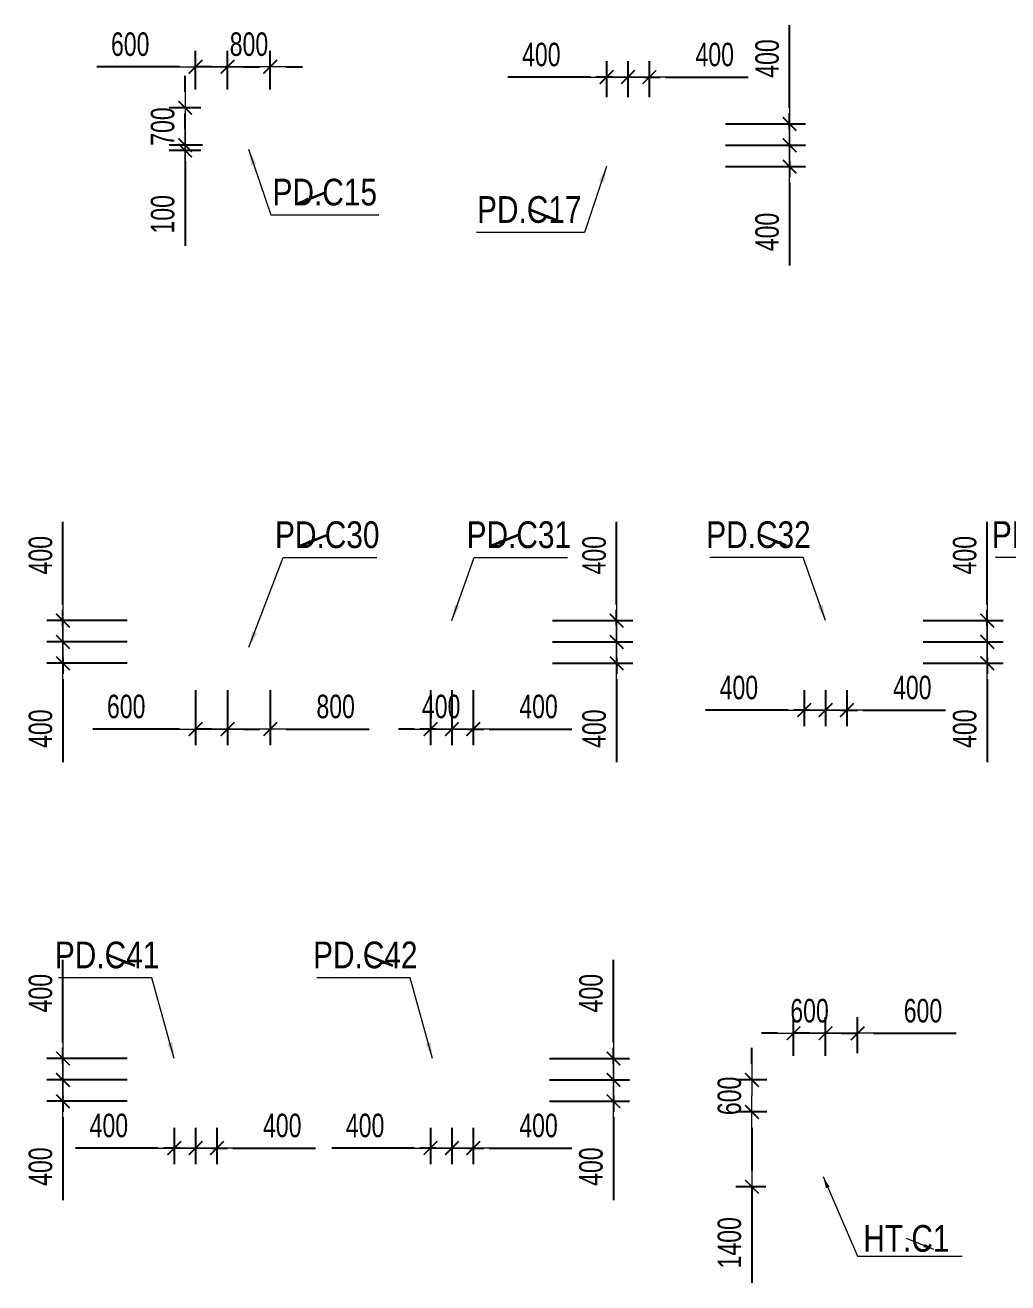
# Model space of a CAD drawing. Header units: millimetres. Extents: x -259680 to 286077, y 2206 to 90611.
# Drawn here: x 119408 to 137814, y 34700 to 58249 of the extents above; entities that cross this region are included whole.
import ezdxf
from ezdxf.enums import TextEntityAlignment as Align

# ---------------------------------------------------------------- set-up
doc = ezdxf.new("R2010")
doc.units = ezdxf.units.MM
doc.layers.get('0').update_dxf_attribs({"lineweight": 20})
doc.layers.get('Defpoints').update_dxf_attribs({"color": 151, "lineweight": 9})
for name, color, linetype, lineweight in [('$0$C1', 20, 'Continuous', 35), ('$1$NDC_S_ANNO', 7, 'Continuous', 20), ('$1$NDC_S_DIM', 1, 'Continuous', 15), ('$1$NDC_S_VN TEXT', 7, 'Continuous', 20), ('NDC_S_DIM', 1, 'Continuous', 15)]:
    doc.layers.add(name, color=color, linetype=linetype, lineweight=lineweight)
doc.styles.add('$1$NDC_DIM', font='', dxfattribs={"width": 0.75})
doc.styles.add('$2$ARIAL', font='arial.ttf', dxfattribs={"width": 0.8})
doc.styles.add('NDC_DIM', font='', dxfattribs={"width": 0.75})
doc.styles.get('$1$NDC_DIM').set_extended_font_data('Dotum')
doc.styles.get('NDC_DIM').set_extended_font_data('Dotum')
doc.dimstyles.new('$0$NDC_dim_150', dxfattribs={"dimscale": 150, "dimtxt": 2.2, "dimasz": 1.5, "dimexe": 1.5, "dimexo": 2.5, "dimgap": 1, "dimtad": 1, "dimdec": 0, "dimzin": 0, "dimdsep": 46, "dimtxsty": '$1$NDC_DIM', "dimblk": '$1$DIMMARK', "dimcen": 0.09, "dimdle": 1.2, "dimclrd": 1, "dimclre": 1, "dimclrt": 3, "dimadec": 0, "dimazin": 0, "dimtfac": 1, "dimtdec": 0, "dimtix": 1, "dimtofl": 0, "dimtmove": 0, "dimatfit": 3, "dimfxl": 0, "dimtolj": 1, "dimtzin": 0, "dimarcsym": 0})
doc.dimstyles.new('$1$NDC_dim_iso', dxfattribs={"dimtxt": 2.2, "dimasz": 1, "dimexe": 1.5, "dimexo": 2.5, "dimgap": 1, "dimtad": 1, "dimdec": 0, "dimzin": 0, "dimdsep": 46, "dimtxsty": '$1$NDC_DIM', "dimblk": '$1$DIMMARK', "dimcen": 0.09, "dimdle": 1.2, "dimclrd": 1, "dimclre": 1, "dimclrt": 3, "dimadec": 0, "dimazin": 0, "dimtfac": 1, "dimtdec": 0, "dimtix": 1, "dimtofl": 0, "dimtmove": 0, "dimatfit": 3, "dimfxl": 0, "dimtolj": 1, "dimtzin": 0, "dimarcsym": 0})
doc.dimstyles.new('NDC_dim_200', dxfattribs={"dimscale": 200, "dimtxt": 2.2, "dimasz": 1.5, "dimexe": 1.5, "dimexo": 2.5, "dimgap": 1, "dimtad": 1, "dimdec": 0, "dimzin": 0, "dimdsep": 46, "dimtxsty": 'NDC_DIM', "dimblk": 'DIMMARK', "dimcen": 0.09, "dimdle": 1.2, "dimclrd": 1, "dimclre": 1, "dimclrt": 3, "dimadec": 0, "dimazin": 0, "dimtfac": 1, "dimtdec": 0, "dimtix": 1, "dimtofl": 0, "dimtmove": 0, "dimatfit": 3, "dimfxl": 0, "dimtolj": 1, "dimtzin": 0, "dimarcsym": 0})

# ---------------------------------------------------------------- blocks, each defined once
blk = doc.blocks.new('$1$DIMMARK')
at = {"layer": '$1$NDC_S_DIM', "color": 1}
blk.add_line((-1.5, 0), (1, 0), dxfattribs=at)
at = {"layer": '$1$NDC_S_DIM', "color": 2, "const_width": 0.1}
blk.add_lwpolyline([(-0.424, -0.424), (0.424, 0.424)], dxfattribs=at)
blk = doc.blocks.new('DIMMARK')
at = {"layer": 'NDC_S_DIM', "color": 1}
blk.add_line((-1.5, 0), (1, 0), dxfattribs=at)
at = {"layer": 'NDC_S_DIM', "color": 2, "const_width": 0.1}
blk.add_lwpolyline([(-0.424, -0.424), (0.424, 0.424)], dxfattribs=at)
blk = doc.blocks.new('*D1523')
at = {"layer": 'Defpoints', "color": 0, "ltscale": 100, "transparency": 16777216}
for p in [(123200, 46300), (124000, 46300), (124000, 45069)]:
    blk.add_point(p, dxfattribs=at)
at = {"layer": 'NDC_S_DIM', "color": 1, "lineweight": -2, "ltscale": 100, "transparency": 16777216}
for p, q in [((123200, 45800), (123200, 44769)), ((124000, 45800), (124000, 44769)), ((122900, 45069), (122600, 45069)), ((124300, 45069), (125849, 45069))]:
    blk.add_line(p, q, dxfattribs=at)
at = {"layer": 'NDC_S_DIM', "color": 1, "lineweight": -2, "ltscale": 100, "transparency": 16777216, "xscale": 300, "yscale": 300, "zscale": 300}
blk.add_blockref('DIMMARK', (123200, 45069), dxfattribs=at)
at = {"layer": 'NDC_S_DIM', "color": 1, "lineweight": -2, "ltscale": 100, "transparency": 16777216, "xscale": 300, "yscale": 300, "zscale": 300, "rotation": 180}
blk.add_blockref('DIMMARK', (124000, 45069), dxfattribs=at)
at = {"layer": 'NDC_S_DIM', "color": 3, "ltscale": 100, "transparency": 16777216, "insert": (125224, 45489), "char_height": 440, "attachment_point": 5, "style": 'NDC_DIM'}
blk.add_mtext('\\A1;800', dxfattribs=at)
blk = doc.blocks.new('*D1524')
at = {"layer": 'Defpoints', "color": 0, "ltscale": 100, "transparency": 16777216}
for p in [(122600, 46300), (123200, 46300), (123200, 45069)]:
    blk.add_point(p, dxfattribs=at)
at = {"layer": 'NDC_S_DIM', "color": 1, "lineweight": -2, "ltscale": 100, "transparency": 16777216}
for p, q in [((122600, 45800), (122600, 44769)), ((123200, 45800), (123200, 44769)), ((122300, 45069), (120677, 45069)), ((123500, 45069), (123800, 45069))]:
    blk.add_line(p, q, dxfattribs=at)
at = {"layer": 'NDC_S_DIM', "color": 1, "lineweight": -2, "ltscale": 100, "transparency": 16777216, "xscale": 300, "yscale": 300, "zscale": 300}
blk.add_blockref('DIMMARK', (122600, 45069), dxfattribs=at)
at = {"layer": 'NDC_S_DIM', "color": 1, "lineweight": -2, "ltscale": 100, "transparency": 16777216, "xscale": 300, "yscale": 300, "zscale": 300, "rotation": 180}
blk.add_blockref('DIMMARK', (123200, 45069), dxfattribs=at)
at = {"layer": 'NDC_S_DIM', "color": 3, "ltscale": 100, "transparency": 16777216, "insert": (121301, 45489), "char_height": 440, "attachment_point": 5, "style": 'NDC_DIM'}
blk.add_mtext('\\A1;600', dxfattribs=at)
blk = doc.blocks.new('*D1525')
at = {"layer": 'Defpoints', "color": 0, "ltscale": 100, "transparency": 16777216}
for p in [(127800, 47100), (130487, 47100), (127800, 46700)]:
    blk.add_point(p, dxfattribs=at)
at = {"layer": 'NDC_S_DIM', "color": 1, "lineweight": -2, "ltscale": 100, "transparency": 16777216}
for p, q in [((130487, 47400), (130487, 48949)), ((129287, 47100), (130787, 47100)), ((129287, 46700), (130787, 46700)), ((130487, 46400), (130487, 46100))]:
    blk.add_line(p, q, dxfattribs=at)
at = {"layer": 'NDC_S_DIM', "color": 1, "lineweight": -2, "ltscale": 100, "transparency": 16777216, "xscale": 300, "yscale": 300, "zscale": 300}
for p, rotation in [((130487, 47100), 270), ((130487, 46700), 90)]:
    blk.add_blockref('DIMMARK', p, dxfattribs=dict(at, rotation=rotation))
at = {"layer": 'NDC_S_DIM', "color": 3, "ltscale": 100, "transparency": 16777216, "insert": (130067, 48324), "char_height": 440, "attachment_point": 5, "rotation": 90, "style": 'NDC_DIM'}
blk.add_mtext('\\A1;400', dxfattribs=at)
blk = doc.blocks.new('*D1526')
at = {"layer": 'Defpoints', "color": 0, "ltscale": 100, "transparency": 16777216}
for p in [(127800, 46700), (130487, 46700), (127800, 46300)]:
    blk.add_point(p, dxfattribs=at)
at = {"layer": 'NDC_S_DIM', "color": 1, "lineweight": -2, "ltscale": 100, "transparency": 16777216}
for p, q in [((130487, 47000), (130487, 47300)), ((129287, 46700), (130787, 46700)), ((129287, 46300), (130787, 46300)), ((130487, 46000), (130487, 44451))]:
    blk.add_line(p, q, dxfattribs=at)
at = {"layer": 'NDC_S_DIM', "color": 1, "lineweight": -2, "ltscale": 100, "transparency": 16777216, "xscale": 300, "yscale": 300, "zscale": 300}
for p, rotation in [((130487, 46700), 270), ((130487, 46300), 90)]:
    blk.add_blockref('DIMMARK', p, dxfattribs=dict(at, rotation=rotation))
at = {"layer": 'NDC_S_DIM', "color": 3, "ltscale": 100, "transparency": 16777216, "insert": (130067, 45076), "char_height": 440, "attachment_point": 5, "rotation": 90, "style": 'NDC_DIM'}
blk.add_mtext('\\A1;400', dxfattribs=at)
blk = doc.blocks.new('*D1527')
at = {"layer": 'Defpoints', "color": 0, "ltscale": 100, "transparency": 16777216}
for p in [(122600, 38100), (123000, 38100), (123000, 37224)]:
    blk.add_point(p, dxfattribs=at)
at = {"layer": 'NDC_S_DIM', "color": 1, "lineweight": -2, "ltscale": 100, "transparency": 16777216}
for p, q in [((122600, 37600), (122600, 36924)), ((123000, 37600), (123000, 36924)), ((122300, 37224), (122000, 37224)), ((123300, 37224), (124849, 37224))]:
    blk.add_line(p, q, dxfattribs=at)
at = {"layer": 'NDC_S_DIM', "color": 1, "lineweight": -2, "ltscale": 100, "transparency": 16777216, "xscale": 300, "yscale": 300, "zscale": 300}
blk.add_blockref('DIMMARK', (122600, 37224), dxfattribs=at)
at = {"layer": 'NDC_S_DIM', "color": 1, "lineweight": -2, "ltscale": 100, "transparency": 16777216, "xscale": 300, "yscale": 300, "zscale": 300, "rotation": 180}
blk.add_blockref('DIMMARK', (123000, 37224), dxfattribs=at)
at = {"layer": 'NDC_S_DIM', "color": 3, "ltscale": 100, "transparency": 16777216, "insert": (124224, 37644), "char_height": 440, "attachment_point": 5, "style": 'NDC_DIM'}
blk.add_mtext('\\A1;400', dxfattribs=at)
blk = doc.blocks.new('*D1528')
at = {"layer": 'Defpoints', "color": 0, "ltscale": 100, "transparency": 16777216}
for p in [(122200, 38100), (122600, 38100), (122600, 37224)]:
    blk.add_point(p, dxfattribs=at)
at = {"layer": 'NDC_S_DIM', "color": 1, "lineweight": -2, "ltscale": 100, "transparency": 16777216}
for p, q in [((122200, 37600), (122200, 36924)), ((122600, 37600), (122600, 36924)), ((121900, 37224), (120351, 37224)), ((122900, 37224), (123200, 37224))]:
    blk.add_line(p, q, dxfattribs=at)
at = {"layer": 'NDC_S_DIM', "color": 1, "lineweight": -2, "ltscale": 100, "transparency": 16777216, "xscale": 300, "yscale": 300, "zscale": 300}
blk.add_blockref('DIMMARK', (122200, 37224), dxfattribs=at)
at = {"layer": 'NDC_S_DIM', "color": 1, "lineweight": -2, "ltscale": 100, "transparency": 16777216, "xscale": 300, "yscale": 300, "zscale": 300, "rotation": 180}
blk.add_blockref('DIMMARK', (122600, 37224), dxfattribs=at)
at = {"layer": 'NDC_S_DIM', "color": 3, "ltscale": 100, "transparency": 16777216, "insert": (120976, 37644), "char_height": 440, "attachment_point": 5, "style": 'NDC_DIM'}
blk.add_mtext('\\A1;400', dxfattribs=at)
blk = doc.blocks.new('*D1529')
at = {"layer": 'Defpoints', "color": 0, "ltscale": 100, "transparency": 16777216}
for p in [(120117, 38900), (122610, 38900), (122610, 38500)]:
    blk.add_point(p, dxfattribs=at)
at = {"layer": 'NDC_S_DIM', "color": 1, "lineweight": -2, "ltscale": 100, "transparency": 16777216}
for p, q in [((120117, 39200), (120117, 40749)), ((121317, 38900), (119817, 38900)), ((121317, 38500), (119817, 38500)), ((120117, 38200), (120117, 37900))]:
    blk.add_line(p, q, dxfattribs=at)
at = {"layer": 'NDC_S_DIM', "color": 1, "lineweight": -2, "ltscale": 100, "transparency": 16777216, "xscale": 300, "yscale": 300, "zscale": 300}
for p, rotation in [((120117, 38900), 270), ((120117, 38500), 90)]:
    blk.add_blockref('DIMMARK', p, dxfattribs=dict(at, rotation=rotation))
at = {"layer": 'NDC_S_DIM', "color": 3, "ltscale": 100, "transparency": 16777216, "insert": (119697, 40124), "char_height": 440, "attachment_point": 5, "rotation": 90, "style": 'NDC_DIM'}
blk.add_mtext('\\A1;400', dxfattribs=at)
blk = doc.blocks.new('*D1530')
at = {"layer": 'Defpoints', "color": 0, "ltscale": 100, "transparency": 16777216}
for p in [(120117, 38500), (122610, 38500), (122610, 38100)]:
    blk.add_point(p, dxfattribs=at)
at = {"layer": 'NDC_S_DIM', "color": 1, "lineweight": -2, "ltscale": 100, "transparency": 16777216}
for p, q in [((120117, 38800), (120117, 39100)), ((121317, 38500), (119817, 38500)), ((121317, 38100), (119817, 38100)), ((120117, 37800), (120117, 36251))]:
    blk.add_line(p, q, dxfattribs=at)
at = {"layer": 'NDC_S_DIM', "color": 1, "lineweight": -2, "ltscale": 100, "transparency": 16777216, "xscale": 300, "yscale": 300, "zscale": 300}
for p, rotation in [((120117, 38500), 270), ((120117, 38100), 90)]:
    blk.add_blockref('DIMMARK', p, dxfattribs=dict(at, rotation=rotation))
at = {"layer": 'NDC_S_DIM', "color": 3, "ltscale": 100, "transparency": 16777216, "insert": (119697, 36876), "char_height": 440, "attachment_point": 5, "rotation": 90, "style": 'NDC_DIM'}
blk.add_mtext('\\A1;400', dxfattribs=at)
blk = doc.blocks.new('*D1531')
at = {"layer": 'Defpoints', "color": 0, "ltscale": 100, "transparency": 16777216}
for p in [(127400, 38100), (127800, 38100), (127800, 37224)]:
    blk.add_point(p, dxfattribs=at)
at = {"layer": 'NDC_S_DIM', "color": 1, "lineweight": -2, "ltscale": 100, "transparency": 16777216}
for p, q in [((127400, 37600), (127400, 36924)), ((127800, 37600), (127800, 36924)), ((127100, 37224), (126800, 37224)), ((128100, 37224), (129649, 37224))]:
    blk.add_line(p, q, dxfattribs=at)
at = {"layer": 'NDC_S_DIM', "color": 1, "lineweight": -2, "ltscale": 100, "transparency": 16777216, "xscale": 300, "yscale": 300, "zscale": 300}
blk.add_blockref('DIMMARK', (127400, 37224), dxfattribs=at)
at = {"layer": 'NDC_S_DIM', "color": 1, "lineweight": -2, "ltscale": 100, "transparency": 16777216, "xscale": 300, "yscale": 300, "zscale": 300, "rotation": 180}
blk.add_blockref('DIMMARK', (127800, 37224), dxfattribs=at)
at = {"layer": 'NDC_S_DIM', "color": 3, "ltscale": 100, "transparency": 16777216, "insert": (129024, 37644), "char_height": 440, "attachment_point": 5, "style": 'NDC_DIM'}
blk.add_mtext('\\A1;400', dxfattribs=at)
blk = doc.blocks.new('*D1532')
at = {"layer": 'Defpoints', "color": 0, "ltscale": 100, "transparency": 16777216}
for p in [(127000, 38100), (127400, 38100), (127400, 37224)]:
    blk.add_point(p, dxfattribs=at)
at = {"layer": 'NDC_S_DIM', "color": 1, "lineweight": -2, "ltscale": 100, "transparency": 16777216}
for p, q in [((127000, 37600), (127000, 36924)), ((127400, 37600), (127400, 36924)), ((126700, 37224), (125151, 37224)), ((127700, 37224), (128000, 37224))]:
    blk.add_line(p, q, dxfattribs=at)
at = {"layer": 'NDC_S_DIM', "color": 1, "lineweight": -2, "ltscale": 100, "transparency": 16777216, "xscale": 300, "yscale": 300, "zscale": 300}
blk.add_blockref('DIMMARK', (127000, 37224), dxfattribs=at)
at = {"layer": 'NDC_S_DIM', "color": 1, "lineweight": -2, "ltscale": 100, "transparency": 16777216, "xscale": 300, "yscale": 300, "zscale": 300, "rotation": 180}
blk.add_blockref('DIMMARK', (127400, 37224), dxfattribs=at)
at = {"layer": 'NDC_S_DIM', "color": 3, "ltscale": 100, "transparency": 16777216, "insert": (125776, 37644), "char_height": 440, "attachment_point": 5, "style": 'NDC_DIM'}
blk.add_mtext('\\A1;400', dxfattribs=at)
blk = doc.blocks.new('*D1533')
at = {"layer": 'Defpoints', "color": 0, "ltscale": 100, "transparency": 16777216}
for p in [(127800, 38900), (130427, 38900), (127800, 38500)]:
    blk.add_point(p, dxfattribs=at)
at = {"layer": 'NDC_S_DIM', "color": 1, "lineweight": -2, "ltscale": 100, "transparency": 16777216}
for p, q in [((130427, 39200), (130427, 40749)), ((129227, 38900), (130727, 38900)), ((129227, 38500), (130727, 38500)), ((130427, 38200), (130427, 37900))]:
    blk.add_line(p, q, dxfattribs=at)
at = {"layer": 'NDC_S_DIM', "color": 1, "lineweight": -2, "ltscale": 100, "transparency": 16777216, "xscale": 300, "yscale": 300, "zscale": 300}
for p, rotation in [((130427, 38900), 270), ((130427, 38500), 90)]:
    blk.add_blockref('DIMMARK', p, dxfattribs=dict(at, rotation=rotation))
at = {"layer": 'NDC_S_DIM', "color": 3, "ltscale": 100, "transparency": 16777216, "insert": (130007, 40124), "char_height": 440, "attachment_point": 5, "rotation": 90, "style": 'NDC_DIM'}
blk.add_mtext('\\A1;400', dxfattribs=at)
blk = doc.blocks.new('*D1534')
at = {"layer": 'Defpoints', "color": 0, "ltscale": 100, "transparency": 16777216}
for p in [(127800, 38500), (130427, 38500), (127800, 38100)]:
    blk.add_point(p, dxfattribs=at)
at = {"layer": 'NDC_S_DIM', "color": 1, "lineweight": -2, "ltscale": 100, "transparency": 16777216}
for p, q in [((130427, 38800), (130427, 39100)), ((129227, 38500), (130727, 38500)), ((129227, 38100), (130727, 38100)), ((130427, 37800), (130427, 36251))]:
    blk.add_line(p, q, dxfattribs=at)
at = {"layer": 'NDC_S_DIM', "color": 1, "lineweight": -2, "ltscale": 100, "transparency": 16777216, "xscale": 300, "yscale": 300, "zscale": 300}
for p, rotation in [((130427, 38500), 270), ((130427, 38100), 90)]:
    blk.add_blockref('DIMMARK', p, dxfattribs=dict(at, rotation=rotation))
at = {"layer": 'NDC_S_DIM', "color": 3, "ltscale": 100, "transparency": 16777216, "insert": (130007, 36876), "char_height": 440, "attachment_point": 5, "rotation": 90, "style": 'NDC_DIM'}
blk.add_mtext('\\A1;400', dxfattribs=at)
blk = doc.blocks.new('*D1646')
at = {"layer": 'Defpoints', "color": 0, "ltscale": 100, "transparency": 16777216}
for p in [(134400, 46300), (134800, 46300), (134800, 45424)]:
    blk.add_point(p, dxfattribs=at)
at = {"layer": 'NDC_S_DIM', "color": 1, "lineweight": -2, "ltscale": 100, "transparency": 16777216}
for p, q in [((134400, 45800), (134400, 45124)), ((134800, 45800), (134800, 45124)), ((134100, 45424), (133800, 45424)), ((135100, 45424), (136649, 45424))]:
    blk.add_line(p, q, dxfattribs=at)
at = {"layer": 'NDC_S_DIM', "color": 1, "lineweight": -2, "ltscale": 100, "transparency": 16777216, "xscale": 300, "yscale": 300, "zscale": 300}
blk.add_blockref('DIMMARK', (134400, 45424), dxfattribs=at)
at = {"layer": 'NDC_S_DIM', "color": 1, "lineweight": -2, "ltscale": 100, "transparency": 16777216, "xscale": 300, "yscale": 300, "zscale": 300, "rotation": 180}
blk.add_blockref('DIMMARK', (134800, 45424), dxfattribs=at)
at = {"layer": 'NDC_S_DIM', "color": 3, "ltscale": 100, "transparency": 16777216, "insert": (136024, 45844), "char_height": 440, "attachment_point": 5, "style": 'NDC_DIM'}
blk.add_mtext('\\A1;400', dxfattribs=at)
blk = doc.blocks.new('*D1647')
at = {"layer": 'Defpoints', "color": 0, "ltscale": 100, "transparency": 16777216}
for p in [(134000, 46300), (134400, 46300), (134400, 45424)]:
    blk.add_point(p, dxfattribs=at)
at = {"layer": 'NDC_S_DIM', "color": 1, "lineweight": -2, "ltscale": 100, "transparency": 16777216}
for p, q in [((134000, 45800), (134000, 45124)), ((134400, 45800), (134400, 45124)), ((133700, 45424), (132151, 45424)), ((134700, 45424), (135000, 45424))]:
    blk.add_line(p, q, dxfattribs=at)
at = {"layer": 'NDC_S_DIM', "color": 1, "lineweight": -2, "ltscale": 100, "transparency": 16777216, "xscale": 300, "yscale": 300, "zscale": 300}
blk.add_blockref('DIMMARK', (134000, 45424), dxfattribs=at)
at = {"layer": 'NDC_S_DIM', "color": 1, "lineweight": -2, "ltscale": 100, "transparency": 16777216, "xscale": 300, "yscale": 300, "zscale": 300, "rotation": 180}
blk.add_blockref('DIMMARK', (134400, 45424), dxfattribs=at)
at = {"layer": 'NDC_S_DIM', "color": 3, "ltscale": 100, "transparency": 16777216, "insert": (132776, 45844), "char_height": 440, "attachment_point": 5, "style": 'NDC_DIM'}
blk.add_mtext('\\A1;400', dxfattribs=at)
blk = doc.blocks.new('*D1648')
at = {"layer": 'Defpoints', "color": 0, "ltscale": 100, "transparency": 16777216}
for p in [(134800, 47100), (137427, 47100), (134800, 46700)]:
    blk.add_point(p, dxfattribs=at)
at = {"layer": 'NDC_S_DIM', "color": 1, "lineweight": -2, "ltscale": 100, "transparency": 16777216}
for p, q in [((137427, 47400), (137427, 48949)), ((136227, 47100), (137727, 47100)), ((136227, 46700), (137727, 46700)), ((137427, 46400), (137427, 46100))]:
    blk.add_line(p, q, dxfattribs=at)
at = {"layer": 'NDC_S_DIM', "color": 1, "lineweight": -2, "ltscale": 100, "transparency": 16777216, "xscale": 300, "yscale": 300, "zscale": 300}
for p, rotation in [((137427, 47100), 270), ((137427, 46700), 90)]:
    blk.add_blockref('DIMMARK', p, dxfattribs=dict(at, rotation=rotation))
at = {"layer": 'NDC_S_DIM', "color": 3, "ltscale": 100, "transparency": 16777216, "insert": (137007, 48324), "char_height": 440, "attachment_point": 5, "rotation": 90, "style": 'NDC_DIM'}
blk.add_mtext('\\A1;400', dxfattribs=at)
blk = doc.blocks.new('*D1649')
at = {"layer": 'Defpoints', "color": 0, "ltscale": 100, "transparency": 16777216}
for p in [(134800, 46700), (137427, 46700), (134800, 46300)]:
    blk.add_point(p, dxfattribs=at)
at = {"layer": 'NDC_S_DIM', "color": 1, "lineweight": -2, "ltscale": 100, "transparency": 16777216}
for p, q in [((137427, 47000), (137427, 47300)), ((136227, 46700), (137727, 46700)), ((136227, 46300), (137727, 46300)), ((137427, 46000), (137427, 44451))]:
    blk.add_line(p, q, dxfattribs=at)
at = {"layer": 'NDC_S_DIM', "color": 1, "lineweight": -2, "ltscale": 100, "transparency": 16777216, "xscale": 300, "yscale": 300, "zscale": 300}
for p, rotation in [((137427, 46700), 270), ((137427, 46300), 90)]:
    blk.add_blockref('DIMMARK', p, dxfattribs=dict(at, rotation=rotation))
at = {"layer": 'NDC_S_DIM', "color": 3, "ltscale": 100, "transparency": 16777216, "insert": (137007, 45076), "char_height": 440, "attachment_point": 5, "rotation": 90, "style": 'NDC_DIM'}
blk.add_mtext('\\A1;400', dxfattribs=at)
blk = doc.blocks.new('*D1650')
at = {"layer": 'Defpoints', "color": 0, "ltscale": 100, "transparency": 16777216}
for p in [(131100, 57276), (130700, 56400), (131100, 56400)]:
    blk.add_point(p, dxfattribs=at)
at = {"layer": 'NDC_S_DIM', "color": 1, "lineweight": -2, "ltscale": 100, "transparency": 16777216}
for p, q in [((130700, 56900), (130700, 57576)), ((131100, 56900), (131100, 57576)), ((130400, 57276), (130100, 57276)), ((131400, 57276), (132949, 57276))]:
    blk.add_line(p, q, dxfattribs=at)
at = {"layer": 'NDC_S_DIM', "color": 1, "lineweight": -2, "ltscale": 100, "transparency": 16777216, "xscale": 300, "yscale": 300, "zscale": 300}
blk.add_blockref('DIMMARK', (130700, 57276), dxfattribs=at)
at = {"layer": 'NDC_S_DIM', "color": 1, "lineweight": -2, "ltscale": 100, "transparency": 16777216, "xscale": 300, "yscale": 300, "zscale": 300, "rotation": 180}
blk.add_blockref('DIMMARK', (131100, 57276), dxfattribs=at)
at = {"layer": 'NDC_S_DIM', "color": 3, "ltscale": 100, "transparency": 16777216, "insert": (132324, 57696), "char_height": 440, "attachment_point": 5, "style": 'NDC_DIM'}
blk.add_mtext('\\A1;400', dxfattribs=at)
blk = doc.blocks.new('*D1651')
at = {"layer": 'Defpoints', "color": 0, "ltscale": 100, "transparency": 16777216}
for p in [(130700, 57276), (130300, 56400), (130700, 56400)]:
    blk.add_point(p, dxfattribs=at)
at = {"layer": 'NDC_S_DIM', "color": 1, "lineweight": -2, "ltscale": 100, "transparency": 16777216}
for p, q in [((130300, 56900), (130300, 57576)), ((130700, 56900), (130700, 57576)), ((130000, 57276), (128451, 57276)), ((131000, 57276), (131300, 57276))]:
    blk.add_line(p, q, dxfattribs=at)
at = {"layer": 'NDC_S_DIM', "color": 1, "lineweight": -2, "ltscale": 100, "transparency": 16777216, "xscale": 300, "yscale": 300, "zscale": 300}
blk.add_blockref('DIMMARK', (130300, 57276), dxfattribs=at)
at = {"layer": 'NDC_S_DIM', "color": 1, "lineweight": -2, "ltscale": 100, "transparency": 16777216, "xscale": 300, "yscale": 300, "zscale": 300, "rotation": 180}
blk.add_blockref('DIMMARK', (130700, 57276), dxfattribs=at)
at = {"layer": 'NDC_S_DIM', "color": 3, "ltscale": 100, "transparency": 16777216, "insert": (129076, 57696), "char_height": 440, "attachment_point": 5, "style": 'NDC_DIM'}
blk.add_mtext('\\A1;400', dxfattribs=at)
blk = doc.blocks.new('*D1652')
at = {"layer": 'Defpoints', "color": 0, "ltscale": 100, "transparency": 16777216}
for p in [(131100, 56400), (133727, 56400), (131100, 56000)]:
    blk.add_point(p, dxfattribs=at)
at = {"layer": 'NDC_S_DIM', "color": 1, "lineweight": -2, "ltscale": 100, "transparency": 16777216}
for p, q in [((133727, 56700), (133727, 58249)), ((132527, 56400), (134027, 56400)), ((132527, 56000), (134027, 56000)), ((133727, 55700), (133727, 55400))]:
    blk.add_line(p, q, dxfattribs=at)
at = {"layer": 'NDC_S_DIM', "color": 1, "lineweight": -2, "ltscale": 100, "transparency": 16777216, "xscale": 300, "yscale": 300, "zscale": 300}
for p, rotation in [((133727, 56400), 270), ((133727, 56000), 90)]:
    blk.add_blockref('DIMMARK', p, dxfattribs=dict(at, rotation=rotation))
at = {"layer": 'NDC_S_DIM', "color": 3, "ltscale": 100, "transparency": 16777216, "insert": (133307, 57624), "char_height": 440, "attachment_point": 5, "rotation": 90, "style": 'NDC_DIM'}
blk.add_mtext('\\A1;400', dxfattribs=at)
blk = doc.blocks.new('*D1653')
at = {"layer": 'Defpoints', "color": 0, "ltscale": 100, "transparency": 16777216}
for p in [(131100, 56000), (133727, 56000), (131100, 55600)]:
    blk.add_point(p, dxfattribs=at)
at = {"layer": 'NDC_S_DIM', "color": 1, "lineweight": -2, "ltscale": 100, "transparency": 16777216}
for p, q in [((133727, 56300), (133727, 56600)), ((132527, 56000), (134027, 56000)), ((132527, 55600), (134027, 55600)), ((133727, 55300), (133727, 53751))]:
    blk.add_line(p, q, dxfattribs=at)
at = {"layer": 'NDC_S_DIM', "color": 1, "lineweight": -2, "ltscale": 100, "transparency": 16777216, "xscale": 300, "yscale": 300, "zscale": 300}
for p, rotation in [((133727, 56000), 270), ((133727, 55600), 90)]:
    blk.add_blockref('DIMMARK', p, dxfattribs=dict(at, rotation=rotation))
at = {"layer": 'NDC_S_DIM', "color": 3, "ltscale": 100, "transparency": 16777216, "insert": (133307, 54376), "char_height": 440, "attachment_point": 5, "rotation": 90, "style": 'NDC_DIM'}
blk.add_mtext('\\A1;400', dxfattribs=at)
blk = doc.blocks.new('*D1927')
at = {"layer": 'Defpoints', "color": 0, "ltscale": 100, "transparency": 16777216}
for p in [(123200, 56700), (122405, 56000), (123200, 56000)]:
    blk.add_point(p, dxfattribs=at)
at = {"layer": 'NDC_S_DIM', "color": 1, "lineweight": -2, "ltscale": 100, "transparency": 16777216}
for p, q in [((122405, 57000), (122405, 57300)), ((122700, 56700), (122105, 56700)), ((122700, 56000), (122105, 56000)), ((122405, 55700), (122405, 55400))]:
    blk.add_line(p, q, dxfattribs=at)
at = {"layer": 'NDC_S_DIM', "color": 1, "lineweight": -2, "ltscale": 100, "transparency": 16777216, "xscale": 300, "yscale": 300, "zscale": 300}
for p, rotation in [((122405, 56700), 270), ((122405, 56000), 90)]:
    blk.add_blockref('DIMMARK', p, dxfattribs=dict(at, rotation=rotation))
at = {"layer": 'NDC_S_DIM', "color": 3, "ltscale": 100, "transparency": 16777216, "insert": (121985, 56350), "char_height": 440, "attachment_point": 5, "rotation": 90, "style": 'NDC_DIM'}
blk.add_mtext('\\A1;700', dxfattribs=at)
blk = doc.blocks.new('*D1928')
at = {"layer": 'Defpoints', "color": 0, "ltscale": 100, "transparency": 16777216}
for p in [(122405, 55900), (123200, 55900), (123230, 56000)]:
    blk.add_point(p, dxfattribs=at)
at = {"layer": 'NDC_S_DIM', "color": 1, "lineweight": -2, "ltscale": 100, "transparency": 16777216}
for p, q in [((122405, 56300), (122405, 56600)), ((122730, 56000), (122105, 56000)), ((122700, 55900), (122105, 55900)), ((122405, 55600), (122405, 54114))]:
    blk.add_line(p, q, dxfattribs=at)
at = {"layer": 'NDC_S_DIM', "color": 1, "lineweight": -2, "ltscale": 100, "transparency": 16777216, "xscale": 300, "yscale": 300, "zscale": 300}
for p, rotation in [((122405, 56000), 270), ((122405, 55900), 90)]:
    blk.add_blockref('DIMMARK', p, dxfattribs=dict(at, rotation=rotation))
at = {"layer": 'NDC_S_DIM', "color": 3, "ltscale": 100, "transparency": 16777216, "insert": (121985, 54707), "char_height": 440, "attachment_point": 5, "rotation": 90, "style": 'NDC_DIM'}
blk.add_mtext('\\A1;100', dxfattribs=at)
blk = doc.blocks.new('*D1929')
at = {"layer": 'Defpoints', "color": 0, "ltscale": 100, "transparency": 16777216}
for p in [(123200, 57470), (123200, 56543), (124000, 56543)]:
    blk.add_point(p, dxfattribs=at)
at = {"layer": 'NDC_S_DIM', "color": 1, "lineweight": -2, "ltscale": 100, "transparency": 16777216}
for p, q in [((123200, 57043), (123200, 57770)), ((124000, 57043), (124000, 57770)), ((122900, 57470), (122600, 57470)), ((124300, 57470), (124600, 57470))]:
    blk.add_line(p, q, dxfattribs=at)
at = {"layer": 'NDC_S_DIM', "color": 1, "lineweight": -2, "ltscale": 100, "transparency": 16777216, "xscale": 300, "yscale": 300, "zscale": 300}
blk.add_blockref('DIMMARK', (123200, 57470), dxfattribs=at)
at = {"layer": 'NDC_S_DIM', "color": 1, "lineweight": -2, "ltscale": 100, "transparency": 16777216, "xscale": 300, "yscale": 300, "zscale": 300, "rotation": 180}
blk.add_blockref('DIMMARK', (124000, 57470), dxfattribs=at)
at = {"layer": 'NDC_S_DIM', "color": 3, "ltscale": 100, "transparency": 16777216, "insert": (123600, 57890), "char_height": 440, "attachment_point": 5, "style": 'NDC_DIM'}
blk.add_mtext('\\A1;800', dxfattribs=at)
blk = doc.blocks.new('*D1930')
at = {"layer": 'Defpoints', "color": 0, "ltscale": 100, "transparency": 16777216}
for p in [(122600, 57470), (122600, 56543), (123200, 56543)]:
    blk.add_point(p, dxfattribs=at)
at = {"layer": 'NDC_S_DIM', "color": 1, "lineweight": -2, "ltscale": 100, "transparency": 16777216}
for p, q in [((122600, 57043), (122600, 57770)), ((123200, 57043), (123200, 57770)), ((122300, 57470), (120751, 57470)), ((123500, 57470), (123800, 57470))]:
    blk.add_line(p, q, dxfattribs=at)
at = {"layer": 'NDC_S_DIM', "color": 1, "lineweight": -2, "ltscale": 100, "transparency": 16777216, "xscale": 300, "yscale": 300, "zscale": 300}
blk.add_blockref('DIMMARK', (122600, 57470), dxfattribs=at)
at = {"layer": 'NDC_S_DIM', "color": 1, "lineweight": -2, "ltscale": 100, "transparency": 16777216, "xscale": 300, "yscale": 300, "zscale": 300, "rotation": 180}
blk.add_blockref('DIMMARK', (123200, 57470), dxfattribs=at)
at = {"layer": 'NDC_S_DIM', "color": 3, "ltscale": 100, "transparency": 16777216, "insert": (121376, 57890), "char_height": 440, "attachment_point": 5, "style": 'NDC_DIM'}
blk.add_mtext('\\A1;600', dxfattribs=at)
blk = doc.blocks.new('*D1931')
at = {"layer": 'Defpoints', "color": 0, "ltscale": 100, "transparency": 16777216}
for p in [(127000, 46300), (127400, 46300), (127400, 45069)]:
    blk.add_point(p, dxfattribs=at)
at = {"layer": 'NDC_S_DIM', "color": 1, "lineweight": -2, "ltscale": 100, "transparency": 16777216}
for p, q in [((127000, 45800), (127000, 44769)), ((127400, 45800), (127400, 44769)), ((126700, 45069), (126400, 45069)), ((127700, 45069), (128000, 45069))]:
    blk.add_line(p, q, dxfattribs=at)
at = {"layer": 'NDC_S_DIM', "color": 1, "lineweight": -2, "ltscale": 100, "transparency": 16777216, "xscale": 300, "yscale": 300, "zscale": 300}
blk.add_blockref('DIMMARK', (127000, 45069), dxfattribs=at)
at = {"layer": 'NDC_S_DIM', "color": 1, "lineweight": -2, "ltscale": 100, "transparency": 16777216, "xscale": 300, "yscale": 300, "zscale": 300, "rotation": 180}
blk.add_blockref('DIMMARK', (127400, 45069), dxfattribs=at)
at = {"layer": 'NDC_S_DIM', "color": 3, "ltscale": 100, "transparency": 16777216, "insert": (127200, 45489), "char_height": 440, "attachment_point": 5, "style": 'NDC_DIM'}
blk.add_mtext('\\A1;400', dxfattribs=at)
blk = doc.blocks.new('*D1932')
at = {"layer": 'Defpoints', "color": 0, "ltscale": 100, "transparency": 16777216}
for p in [(127400, 46300), (127800, 46300), (127800, 45069)]:
    blk.add_point(p, dxfattribs=at)
at = {"layer": 'NDC_S_DIM', "color": 1, "lineweight": -2, "ltscale": 100, "transparency": 16777216}
for p, q in [((127400, 45800), (127400, 44769)), ((127800, 45800), (127800, 44769)), ((127100, 45069), (126800, 45069)), ((128100, 45069), (129649, 45069))]:
    blk.add_line(p, q, dxfattribs=at)
at = {"layer": 'NDC_S_DIM', "color": 1, "lineweight": -2, "ltscale": 100, "transparency": 16777216, "xscale": 300, "yscale": 300, "zscale": 300}
blk.add_blockref('DIMMARK', (127400, 45069), dxfattribs=at)
at = {"layer": 'NDC_S_DIM', "color": 1, "lineweight": -2, "ltscale": 100, "transparency": 16777216, "xscale": 300, "yscale": 300, "zscale": 300, "rotation": 180}
blk.add_blockref('DIMMARK', (127800, 45069), dxfattribs=at)
at = {"layer": 'NDC_S_DIM', "color": 3, "ltscale": 100, "transparency": 16777216, "insert": (129024, 45489), "char_height": 440, "attachment_point": 5, "style": 'NDC_DIM'}
blk.add_mtext('\\A1;400', dxfattribs=at)
blk = doc.blocks.new('*D1575')
at = {"layer": 'Defpoints', "color": 0, "ltscale": 100, "transparency": 16777216}
for p in [(120117, 47100), (123610, 47100), (123610, 46700)]:
    blk.add_point(p, dxfattribs=at)
at = {"layer": 'NDC_S_DIM', "color": 1, "lineweight": -2, "ltscale": 100, "transparency": 16777216}
for p, q in [((120117, 47400), (120117, 48949)), ((121317, 47100), (119817, 47100)), ((121317, 46700), (119817, 46700)), ((120117, 46400), (120117, 46100))]:
    blk.add_line(p, q, dxfattribs=at)
at = {"layer": 'NDC_S_DIM', "color": 1, "lineweight": -2, "ltscale": 100, "transparency": 16777216, "xscale": 300, "yscale": 300, "zscale": 300}
for p, rotation in [((120117, 47100), 270), ((120117, 46700), 90)]:
    blk.add_blockref('DIMMARK', p, dxfattribs=dict(at, rotation=rotation))
at = {"layer": 'NDC_S_DIM', "color": 3, "ltscale": 100, "transparency": 16777216, "insert": (119697, 48324), "char_height": 440, "attachment_point": 5, "rotation": 90, "style": 'NDC_DIM'}
blk.add_mtext('\\A1;400', dxfattribs=at)
blk = doc.blocks.new('*D1576')
at = {"layer": 'Defpoints', "color": 0, "ltscale": 100, "transparency": 16777216}
for p in [(120117, 46700), (123610, 46700), (123610, 46300)]:
    blk.add_point(p, dxfattribs=at)
at = {"layer": 'NDC_S_DIM', "color": 1, "lineweight": -2, "ltscale": 100, "transparency": 16777216}
for p, q in [((120117, 47000), (120117, 47300)), ((121317, 46700), (119817, 46700)), ((121317, 46300), (119817, 46300)), ((120117, 46000), (120117, 44451))]:
    blk.add_line(p, q, dxfattribs=at)
at = {"layer": 'NDC_S_DIM', "color": 1, "lineweight": -2, "ltscale": 100, "transparency": 16777216, "xscale": 300, "yscale": 300, "zscale": 300}
for p, rotation in [((120117, 46700), 270), ((120117, 46300), 90)]:
    blk.add_blockref('DIMMARK', p, dxfattribs=dict(at, rotation=rotation))
at = {"layer": 'NDC_S_DIM', "color": 3, "ltscale": 100, "transparency": 16777216, "insert": (119697, 45076), "char_height": 440, "attachment_point": 5, "rotation": 90, "style": 'NDC_DIM'}
blk.add_mtext('\\A1;400', dxfattribs=at)
blk = doc.blocks.new('*D2049')
at = {"layer": 'Defpoints', "color": 0, "ltscale": 100, "transparency": 16777216}
for p in [(133780, 37900), (133020, 36500), (133780, 36500)]:
    blk.add_point(p, dxfattribs=at)
at = {"layer": 'NDC_S_DIM', "color": 1, "lineweight": -2, "ltscale": 100, "transparency": 16777216}
for p, q in [((133280, 37900), (132720, 37900)), ((133020, 37600), (133020, 36800)), ((133280, 36500), (132720, 36500)), ((133020, 36500), (133020, 34700))]:
    blk.add_line(p, q, dxfattribs=at)
at = {"layer": 'NDC_S_DIM', "color": 1, "lineweight": -2, "ltscale": 100, "transparency": 16777216, "xscale": 300, "yscale": 300, "zscale": 300}
for p, rotation in [((133020, 37900), 90), ((133020, 36500), 270)]:
    blk.add_blockref('DIMMARK', p, dxfattribs=dict(at, rotation=rotation))
at = {"layer": 'NDC_S_DIM', "color": 3, "ltscale": 100, "transparency": 16777216, "insert": (132600, 35450), "char_height": 440, "attachment_point": 5, "rotation": 90, "style": 'NDC_DIM'}
blk.add_mtext('\\A1;1400', dxfattribs=at)
blk = doc.blocks.new('*D2050')
at = {"layer": 'Defpoints', "color": 0, "ltscale": 100, "transparency": 16777216}
for p in [(134400, 39373), (133800, 38450), (134400, 38450)]:
    blk.add_point(p, dxfattribs=at)
at = {"layer": 'NDC_S_DIM', "color": 1, "lineweight": -2, "ltscale": 100, "transparency": 16777216}
for p, q in [((133800, 38950), (133800, 39673)), ((134400, 38950), (134400, 39673)), ((133500, 39373), (133200, 39373)), ((134700, 39373), (135000, 39373))]:
    blk.add_line(p, q, dxfattribs=at)
at = {"layer": 'NDC_S_DIM', "color": 1, "lineweight": -2, "ltscale": 100, "transparency": 16777216, "xscale": 300, "yscale": 300, "zscale": 300}
blk.add_blockref('DIMMARK', (133800, 39373), dxfattribs=at)
at = {"layer": 'NDC_S_DIM', "color": 1, "lineweight": -2, "ltscale": 100, "transparency": 16777216, "xscale": 300, "yscale": 300, "zscale": 300, "rotation": 180}
blk.add_blockref('DIMMARK', (134400, 39373), dxfattribs=at)
at = {"layer": 'NDC_S_DIM', "color": 3, "ltscale": 100, "transparency": 16777216, "insert": (134100, 39793), "char_height": 440, "attachment_point": 5, "style": 'NDC_DIM'}
blk.add_mtext('\\A1;600', dxfattribs=at)
blk = doc.blocks.new('*D2051')
at = {"layer": 'Defpoints', "color": 0, "ltscale": 100, "transparency": 16777216}
for p in [(135000, 39373), (134400, 38500), (135000, 38500)]:
    blk.add_point(p, dxfattribs=at)
at = {"layer": 'NDC_S_DIM', "color": 1, "lineweight": -2, "ltscale": 100, "transparency": 16777216}
for p, q in [((134400, 39000), (134400, 39673)), ((135000, 39000), (135000, 39673)), ((134100, 39373), (133800, 39373)), ((135300, 39373), (136849, 39373))]:
    blk.add_line(p, q, dxfattribs=at)
at = {"layer": 'NDC_S_DIM', "color": 1, "lineweight": -2, "ltscale": 100, "transparency": 16777216, "xscale": 300, "yscale": 300, "zscale": 300}
blk.add_blockref('DIMMARK', (134400, 39373), dxfattribs=at)
at = {"layer": 'NDC_S_DIM', "color": 1, "lineweight": -2, "ltscale": 100, "transparency": 16777216, "xscale": 300, "yscale": 300, "zscale": 300, "rotation": 180}
blk.add_blockref('DIMMARK', (135000, 39373), dxfattribs=at)
at = {"layer": 'NDC_S_DIM', "color": 3, "ltscale": 100, "transparency": 16777216, "insert": (136224, 39793), "char_height": 440, "attachment_point": 5, "style": 'NDC_DIM'}
blk.add_mtext('\\A1;600', dxfattribs=at)
blk = doc.blocks.new('*D2064')
at = {"layer": 'Defpoints', "color": 0, "ltscale": 100, "transparency": 16777216}
for p in [(133020, 38500), (133800, 38500), (133800, 37900)]:
    blk.add_point(p, dxfattribs=at)
at = {"layer": 'NDC_S_DIM', "color": 1, "lineweight": -2, "ltscale": 100, "transparency": 16777216}
for p, q in [((133020, 38800), (133020, 39100)), ((133300, 38500), (132720, 38500)), ((133300, 37900), (132720, 37900)), ((133020, 37600), (133020, 37300))]:
    blk.add_line(p, q, dxfattribs=at)
at = {"layer": 'NDC_S_DIM', "color": 1, "lineweight": -2, "ltscale": 100, "transparency": 16777216, "xscale": 300, "yscale": 300, "zscale": 300}
for p, rotation in [((133020, 38500), 270), ((133020, 37900), 90)]:
    blk.add_blockref('DIMMARK', p, dxfattribs=dict(at, rotation=rotation))
at = {"layer": 'NDC_S_DIM', "color": 3, "ltscale": 100, "transparency": 16777216, "insert": (132600, 38200), "char_height": 440, "attachment_point": 5, "rotation": 90, "style": 'NDC_DIM'}
blk.add_mtext('\\A1;600', dxfattribs=at)
blk = doc.blocks.new('*U212')
at = {"layer": '$1$NDC_S_ANNO', "ltscale": 0.8, "style": '$2$ARIAL', "width": 0.8, "flags": 1}
blk.add_attdef('CHU_THICH', text='', height=2.5, dxfattribs=at).set_placement((0, 0), align=Align.MIDDLE_CENTER)
at = {"layer": '$1$NDC_S_ANNO', "ltscale": 0.8, "style": '$2$ARIAL', "width": 0.8}
blk.add_attdef('TEN', text='', height=2.5, dxfattribs=at).set_placement((-2.58, 1.03), align=Align.MIDDLE_CENTER)
at = {"layer": 'Defpoints'}
blk.add_leader([(0, 0), (-2.58, 1.03)], dimstyle='$1$NDC_dim_iso', override={"dimgap": 0.625, "dimtad": 0}, dxfattribs=at)
blk = doc.blocks.new('$0$co t check')
at = {"layer": '$0$C1'}
ref = blk.add_blockref('*U212', (122486, 54918), dxfattribs=dict(at, xscale=-200, yscale=200, zscale=200))
ref.add_attrib('TEN', 'PD.C15', dxfattribs={"layer": '$1$NDC_S_ANNO', "ltscale": 0.8, "height": 500, "style": '$2$ARIAL', "width": 0.8}).set_placement((122980, 55123), align=Align.MIDDLE_CENTER)
at = {"layer": '$0$C1', "xscale": 200, "yscale": 200, "zscale": 200}
for p, values in [((127326, 54591), {'TEN': 'PD.C17'}), ((131619, 48503), {'TEN': 'PD.C32'}), ((136969, 48505), {'TEN': 'PD.C33'}), ((119419, 40634), {'TEN': 'PD.C41'}), ((124255, 40634), {'TEN': 'PD.C42'})]:
    blk.add_blockref('*U212', p, dxfattribs=at).add_auto_attribs(values)
at = {"layer": '$0$C1'}
ref = blk.add_blockref('*U212', (122526, 48503), dxfattribs=dict(at, xscale=-200, yscale=200, zscale=200))
ref.add_attrib('TEN', 'PD.C30', dxfattribs={"layer": '$1$NDC_S_ANNO', "ltscale": 0.8, "height": 500, "style": '$2$ARIAL', "width": 0.8}).set_placement((123026, 48708), align=Align.MIDDLE_CENTER)
ref = blk.add_blockref('*U212', (126100, 48503), dxfattribs=dict(at, xscale=-200, yscale=200, zscale=200))
ref.add_attrib('TEN', 'PD.C31', dxfattribs={"layer": '$1$NDC_S_ANNO', "ltscale": 0.8, "height": 500, "style": '$2$ARIAL', "width": 0.8}).set_placement((126615, 48708), align=Align.MIDDLE_CENTER)
at = {"layer": '$1$NDC_S_VN TEXT', "xscale": 200, "yscale": 200, "zscale": 200}
blk.add_blockref('*U212', (134389, 35326), dxfattribs=at).add_auto_attribs({'TEN': 'HT.C1'})
at = {"layer": '$0$C1'}
for points in [[(121552, 55927), (121969, 54694), (123989, 54694)], [(128259, 55600), (127842, 54366), (125822, 54366)], [(121559, 46600), (122203, 48279), (123953, 48279)], [(125359, 47100), (125776, 48279), (127526, 48279)], [(132359, 47100), (131942, 48279), (130193, 48279)], [(137709, 47102), (137292, 48281), (135543, 48281)], [(120159, 38900), (119742, 40410), (117993, 40410)], [(124996, 38900), (124578, 40410), (122829, 40410)]]:
    blk.add_leader(points, dimstyle='$0$NDC_dim_150', override={"dimasz": 2, "dimgap": 1, "dimtad": 0}, dxfattribs=at)
blk.add_leader([(132312, 36691), (132955, 35200), (134918, 35200)], dimstyle='$0$NDC_dim_150', override={"dimgap": 1, "dimtad": 0})

msp = doc.modelspace()

# ---------------------------------------------------------------- block references
at = {"layer": '$1$NDC_S_DIM'}
msp.add_blockref('$0$co t check', (2040.6, 0), dxfattribs=at)

# ---------------------------------------------------------------- dimensions: what is measured, and where the dimension line sits
at = {"layer": 'NDC_S_DIM', "ltscale": 100}
for base, p1, p2, picture, middle in [((122600, 57469.6), (123200, 56543.3), (122600, 56543.3), '*D1930', (121375.7, 57469.6)), ((130700, 57275.6), (130300, 56400), (130700, 56400), '*D1651', (129075.7, 57275.6)), ((131100, 57275.6), (130700, 56400), (131100, 56400), '*D1650', (132324.3, 57275.6)), ((123200, 45069.4), (122600, 46300), (123200, 46300), '*D1524', (121301, 45069.4)), ((124000, 45069.4), (123200, 46300), (124000, 46300), '*D1523', (125224.3, 45069.4)), ((127800, 45069.4), (127400, 46300), (127800, 46300), '*D1932', (129024.3, 45069.4)), ((134400, 45424.4), (134000, 46300), (134400, 46300), '*D1647', (132775.7, 45424.4)), ((134800, 45424.4), (134400, 46300), (134800, 46300), '*D1646', (136024.3, 45424.4)), ((135000, 39373.5), (134400, 38500), (135000, 38500), '*D2051', (136224.3, 39373.5)), ((122600, 37224.4), (122200, 38100), (122600, 38100), '*D1528', (120975.7, 37224.4)), ((123000, 37224.4), (122600, 38100), (123000, 38100), '*D1527', (124224.3, 37224.4)), ((127400, 37224.4), (127000, 38100), (127400, 38100), '*D1532', (125775.7, 37224.4)), ((127800, 37224.4), (127400, 38100), (127800, 38100), '*D1531', (129024.3, 37224.4))]:
    dim = msp.add_linear_dim(base=base, p1=p1, p2=p2, dimstyle='NDC_dim_200', dxfattribs=at)
    dim.commit()
    dim.dimension.update_dxf_attribs({"geometry": picture, "text_midpoint": middle, "dimtype": 160})
for base, p1, p2, picture, middle in [((123200, 57469.6), (124000, 56543.3), (123200, 56543.3), '*D1929', (123600, 57889.6)), ((127400, 45069.4), (127000, 46300), (127400, 46300), '*D1931', (127200, 45489.4)), ((134400, 39373.5), (133800, 38450), (134400, 38450), '*D2050', (134100, 39793.5))]:
    dim = msp.add_linear_dim(base=base, p1=p1, p2=p2, dimstyle='NDC_dim_200', dxfattribs=at)
    dim.commit()
    dim.dimension.update_dxf_attribs({"geometry": picture, "text_midpoint": middle})
for base, p1, p2, picture, middle in [((133726.7, 56400), (131100, 56000), (131100, 56400), '*D1652', (133726.7, 57624.3)), ((122404.6, 55900), (123230, 56000), (123200, 55900), '*D1928', (122404.6, 54707.1)), ((133726.7, 56000), (131100, 55600), (131100, 56000), '*D1653', (133726.7, 54375.7)), ((120116.7, 47100), (123610, 46700), (123610, 47100), '*D1575', (120116.7, 48324.3)), ((130486.7, 47100), (127800, 46700), (127800, 47100), '*D1525', (130486.7, 48324.3)), ((137426.7, 47100), (134800, 46700), (134800, 47100), '*D1648', (137426.7, 48324.3)), ((120116.7, 46700), (123610, 46300), (123610, 46700), '*D1576', (120116.7, 45075.7)), ((130486.7, 46700), (127800, 46300), (127800, 46700), '*D1526', (130486.7, 45075.7)), ((137426.7, 46700), (134800, 46300), (134800, 46700), '*D1649', (137426.7, 45075.7)), ((120116.7, 38900), (122610, 38500), (122610, 38900), '*D1529', (120116.7, 40124.3)), ((130426.7, 38900), (127800, 38500), (127800, 38900), '*D1533', (130426.7, 40124.3)), ((120116.7, 38500), (122610, 38100), (122610, 38500), '*D1530', (120116.7, 36875.7)), ((130426.7, 38500), (127800, 38100), (127800, 38500), '*D1534', (130426.7, 36875.7)), ((133019.9, 36500), (133780.1, 37900), (133780.1, 36500), '*D2049', (133019.9, 35450))]:
    dim = msp.add_linear_dim(base=base, p1=p1, p2=p2, angle=90, dimstyle='NDC_dim_200', dxfattribs=at)
    dim.commit()
    dim.dimension.update_dxf_attribs({"geometry": picture, "text_midpoint": middle, "dimtype": 160})
for base, p1, p2, picture, middle in [((122404.6, 56000), (123200, 56700), (123200, 56000), '*D1927', (121984.6, 56350)), ((133019.9, 38500), (133800, 37900), (133800, 38500), '*D2064', (132599.9, 38200))]:
    dim = msp.add_linear_dim(base=base, p1=p1, p2=p2, angle=90, dimstyle='NDC_dim_200', dxfattribs=at)
    dim.commit()
    dim.dimension.update_dxf_attribs({"geometry": picture, "text_midpoint": middle})

doc.saveas('drawing.dxf')
